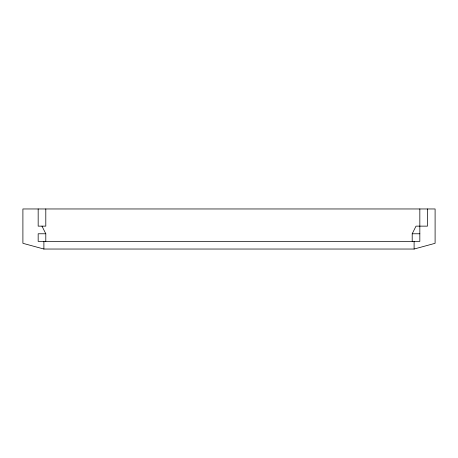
<?xml version="1.0" encoding="UTF-8"?>
<svg xmlns="http://www.w3.org/2000/svg" width="458" height="458" viewBox="0 0 458 458"><rect width="100%" height="100%" fill="white"/><g stroke="black" fill="none" stroke-linecap="round" stroke-linejoin="round"><path stroke-width="0.69" d="M412.2 241.406L412.2 233.769L416.019 226.138L427.469 226.138L427.469 208.963M414.106 249.037L435.1 243.312L435.1 208.963L22.9 208.963L22.9 243.312L43.894 249.037L414.106 249.037L414.106 241.406M45.8 241.406L45.8 233.769L38.169 233.769L38.169 241.406L419.831 241.406L419.831 208.963M412.2 233.769L419.831 233.769M41.981 226.138L45.8 233.769M45.8 208.963L45.8 226.138L38.169 226.138L38.169 208.963M43.894 241.406L43.894 249.037"/></g></svg>
